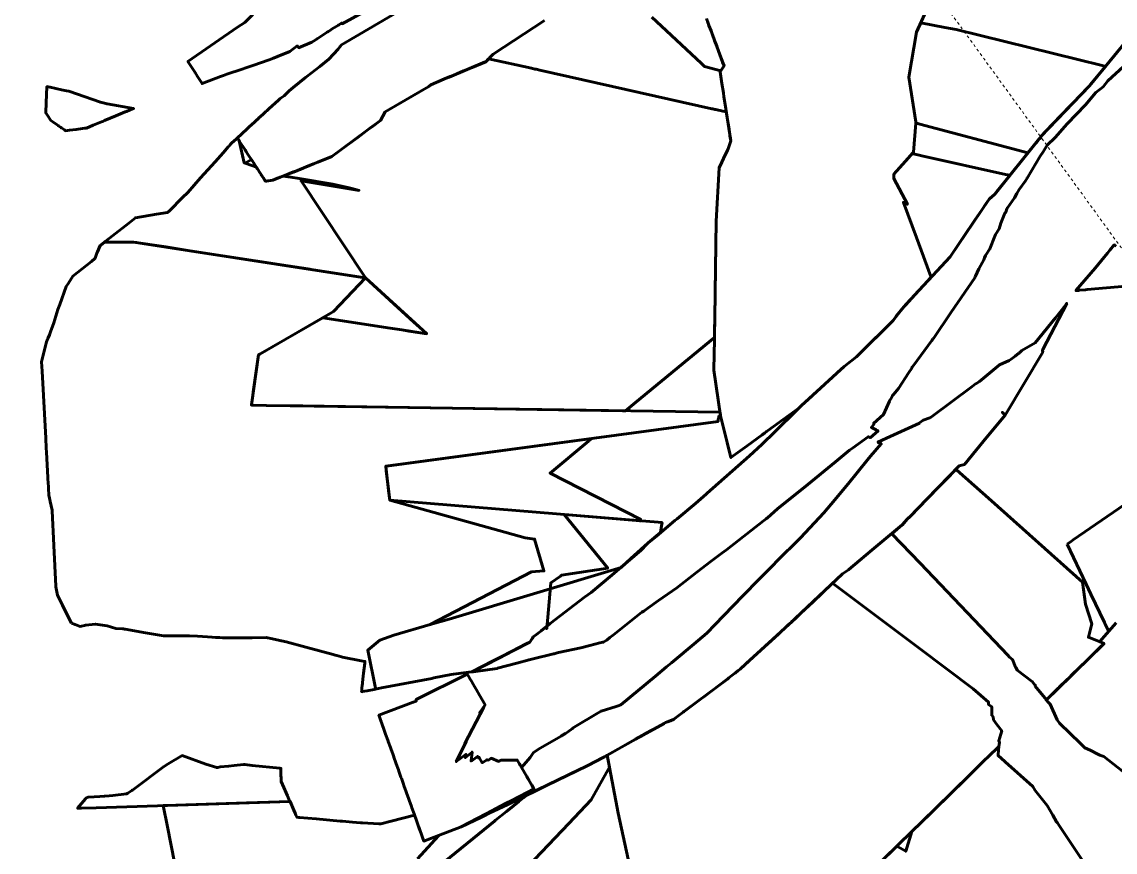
# Model space of a CAD drawing. Header units: millimetres. Extents: x -11105 to 6250, y -8045 to 7046.
# Drawn here: x -3880.02 to -3840.43, y -1006.71 to -976.65 of the extents above; entities that cross this region are included whole.
import ezdxf

# ---------------------------------------------------------------- set-up
doc = ezdxf.new("R2010")
doc.units = ezdxf.units.MM
doc.linetypes.add('DOT', pattern=[2, 1, -1])
for name, color, linetype in [('_Сеть_', 1, 'Continuous'), ('C_____20241011082109304504_БДШ-1_26_28_-260_ЮЗРТ-2_ОР_tridb_ОР_01_20', 1, 'Continuous'), ('C_____20241011082109304504_БДШ-1_26_28_-260_ЮЗРТ-2_ОР_tridb_ОР_02_20', 1, 'Continuous'), ('C_____20241011082109304504_БДШ-1_26_28_-260_ЮЗРТ-2_ОР_tridb_ОР_03_20_с_ОРТА_26_П12', 1, 'Continuous'), ('C_____20241011082109443148_БДШ-1_26_П12_28_-260_ЮЗРТ-2_ОР_tridb_ОР_04_20', 1, 'Continuous'), ('C_____20241011082111675117_БДШ-2_26_28_-260_ЮЗРТ-2_ОР_tridb_ОР_06_20', 1, 'Continuous'), ('C_____20241011082116258651_ОРТ_26_П12_-260_ЮЗРТ-2_ОР_tridb_ОР_04_20', 1, 'Continuous'), ('C_____20241011082116394111_ОРТ_28_-260_ЮЗРТ2_ОР_tridb_ОР_11_20_ПРИРЕЗКА', 1, 'Continuous'), ('C_____20241011082116394111_ОРТ_28_-260_ЮЗРТ2_ОР_tridb_ОР_12_20', 1, 'Continuous'), ('C_____20241011082130058816_БДШ-1_25_30_-290_ЮЗРТ-2_ОР_tridb_ОР_01_22_СОБР', 1, 'Continuous')]:
    doc.layers.add(name, color=color, linetype=linetype)

msp = doc.modelspace()

# ---------------------------------------------------------------- linework, layer by layer
at = {"layer": '_Сеть_', "color": 251, "linetype": 'DOT', "lineweight": 13, "ltscale": 0.09, "true_color": 0x42495b}
msp.add_lwpolyline([(-1601.211, -4066.546), (-5607.901, 1448.189)], dxfattribs=at)
at = {"layer": 'C_____20241011082109304504_БДШ-1_26_28_-260_ЮЗРТ-2_ОР_tridb_ОР_01_20', "color": 18, "linetype": 'Continuous', "lineweight": 60, "ltscale": 0.09, "true_color": 0x000000}
msp.add_lwpolyline([(-3865.732, -1005.574), (-3865.807, -1005.365), (-3865.82, -1005.326), (-3865.899, -1005.105), (-3865.913, -1005.066), (-3865.994, -1004.838), (-3866.009, -1004.798), (-3866.091, -1004.568), (-3866.105, -1004.528), (-3866.186, -1004.299), (-3866.187, -1004.296), (-3866.201, -1004.257), (-3866.28, -1004.037), (-3866.293, -1003.999), (-3866.294, -1003.998), (-3866.372, -1003.778), (-3866.386, -1003.74), (-3866.386, -1003.739), (-3866.388, -1003.733), (-3866.464, -1003.519), (-3866.477, -1003.483), (-3866.478, -1003.481), (-3866.552, -1003.273), (-3866.555, -1003.264), (-3866.567, -1003.231), (-3866.58, -1003.194), (-3866.582, -1003.19), (-3866.663, -1002.961), (-3866.676, -1002.925), (-3866.678, -1002.92), (-3866.752, -1002.711), (-3866.757, -1002.696), (-3866.769, -1002.664), (-3866.771, -1002.658), (-3866.848, -1002.443), (-3866.936, -1002.195), (-3866.946, -1002.169), (-3866.947, -1002.163), (-3867.011, -1001.986), (-3867.02, -1001.961), (-3867.022, -1001.955), (-3867.082, -1001.785), (-3867.09, -1001.762), (-3867.093, -1001.756), (-3865.848, -1001.286), (-3865.74, -1001.245), (-3865.744, -1001.193), (-3863.891, -1000.267), (-3863.848, -1000.342), (-3863.787, -1000.447), (-3863.742, -1000.524), (-3863.675, -1000.638), (-3863.63, -1000.716), (-3863.561, -1000.836), (-3863.445, -1001.035), (-3863.247, -1001.376), (-3863.439, -1001.664), (-3863.413, -1001.632), (-3863.296, -1001.467), (-3863.983, -1002.777), (-3863.93, -1002.722), (-3864.292, -1003.436), (-3863.977, -1003.2), (-3863.935, -1003.169), (-3863.96, -1003.293), (-3863.718, -1003.091), (-3863.752, -1003.411), (-3863.716, -1003.391), (-3863.518, -1003.251), (-3863.489, -1003.302), (-3863.461, -1003.284), (-3863.351, -1003.476), (-3863.19, -1003.382), (-3863.167, -1003.369), (-3863.122, -1003.384), (-3863.039, -1003.326), (-3863.026, -1003.318), (-3862.748, -1003.432), (-3862.686, -1003.392), (-3862.676, -1003.386), (-3862.634, -1003.385), (-3862.098, -1003.385), (-3862.083, -1003.381), (-3862.081, -1003.384), (-3862.002, -1003.521), (-3861.979, -1003.56), (-3861.805, -1003.859), (-3861.775, -1003.911), (-3861.68, -1004.074), (-3861.662, -1004.106), (-3861.576, -1004.254), (-3861.553, -1004.294), (-3861.477, -1004.424), (-3861.7, -1004.539), (-3864.116, -1005.803), (-3865.343, -1006.268), (-3865.468, -1006.315), (-3865.479, -1006.285), (-3865.54, -1006.112), (-3865.551, -1006.081), (-3865.615, -1005.901), (-3865.633, -1005.853), (-3865.732, -1005.574)], dxfattribs=at)
at = {"layer": 'C_____20241011082109304504_БДШ-1_26_28_-260_ЮЗРТ-2_ОР_tridb_ОР_02_20', "color": 18, "linetype": 'Continuous', "lineweight": 60, "ltscale": 0.09, "true_color": 0x000000}
for points in [[(-3863.348, -999.994), (-3862.978, -999.804), (-3861.972, -999.289), (-3861.839, -999.221), (-3861.632, -999.114), (-3861.542, -998.981), (-3861.523, -998.953), (-3861.502, -998.921), (-3861.399, -998.841), (-3861.212, -998.696), (-3860.885, -998.442), (-3859.651, -997.483), (-3859.401, -997.315), (-3858.661, -996.69), (-3858.398, -996.468), (-3857.677, -995.859), (-3857.638, -995.826), (-3857.342, -995.52), (-3856.972, -995.212), (-3856.374, -994.712), (-3856.294, -994.645), (-3855.631, -994.092), (-3855.239, -993.751), (-3855.205, -993.721), (-3853.671, -992.365), (-3853.223, -991.95), (-3852.743, -991.479), (-3852.656, -991.394), (-3852.045, -990.795), (-3851.791, -990.547), (-3851.545, -990.322), (-3850.345, -989.226), (-3850.239, -989.129), (-3849.793, -988.779), (-3849.771, -988.761), (-3849.733, -988.723), (-3849.66, -988.65), (-3848.47, -987.461), (-3848.079, -986.967), (-3847.996, -986.876), (-3846.405, -985.157), (-3844.992, -983.067), (-3844.79, -982.89), (-3843.178, -980.892), (-3843.136, -980.861), (-3843.122, -980.802), (-3841.357, -978.967), (-3839.742, -977)], [(-3840.121, -978.271), (-3840.695, -978.79), (-3840.86, -979.004), (-3841.13, -979.211), (-3841.504, -979.657), (-3842.169, -980.345), (-3842.606, -980.835), (-3842.891, -981.123), (-3843.038, -981.354), (-3843.147, -981.513), (-3843.62, -982.306), (-3843.672, -982.404), (-3843.904, -982.727), (-3843.992, -982.863), (-3844.072, -983.029), (-3844.331, -983.382), (-3844.351, -983.424), (-3844.392, -983.539), (-3844.419, -983.584), (-3844.568, -983.937), (-3844.632, -984.15), (-3844.758, -984.354), (-3844.791, -984.415), (-3844.962, -984.871), (-3845.12, -985.118), (-3845.163, -985.199), (-3845.179, -985.266), (-3845.365, -985.591), (-3845.49, -985.864), (-3845.494, -985.877), (-3845.514, -985.916), (-3846.368, -987.168), (-3847.011, -988.113), (-3847.026, -988.133), (-3847.031, -988.138), (-3847.032, -988.139), (-3847.038, -988.15), (-3847.06, -988.181), (-3847.065, -988.186), (-3847.07, -988.192), (-3847.725, -989.095), (-3847.784, -989.16), (-3847.788, -989.165), (-3847.788, -989.166), (-3847.796, -989.194), (-3847.899, -989.35), (-3848.277, -989.922), (-3848.278, -989.924), (-3848.458, -990.146), (-3848.468, -990.159), (-3848.486, -990.182), (-3848.497, -990.192), (-3848.497, -990.193), (-3848.552, -990.307), (-3848.579, -990.337), (-3848.598, -990.379), (-3848.602, -990.389), (-3848.82, -990.869), (-3849.178, -991.194), (-3849.173, -991.198), (-3849.156, -991.211), (-3849.253, -991.335), (-3849.085, -991.423), (-3849.044, -991.445), (-3849.011, -991.462), (-3849.301, -991.711), (-3849.335, -991.691), (-3849.367, -991.673), (-3849.943, -992.088), (-3850.047, -992.163), (-3850.557, -992.584), (-3851.564, -993.408), (-3852.659, -994.28), (-3852.66, -994.281), (-3852.66, -994.281), (-3852.66, -994.281), (-3852.66, -994.281), (-3853.017, -994.607), (-3853.029, -994.618), (-3853.04, -994.628), (-3853.053, -994.638), (-3853.065, -994.647), (-3853.163, -994.722), (-3854.509, -995.763), (-3854.67, -995.885), (-3855.058, -996.185), (-3855.575, -996.579), (-3856.303, -997.149), (-3856.962, -997.609), (-3857.351, -997.879), (-3857.503, -997.985), (-3857.565, -998.028), (-3858.598, -998.848), (-3858.726, -998.949), (-3858.824, -999.026), (-3858.837, -999.036), (-3858.839, -999.038), (-3858.842, -999.04), (-3858.851, -999.045), (-3858.962, -999.112), (-3858.988, -999.112), (-3859.089, -999.139), (-3859.458, -999.237), (-3859.776, -999.321), (-3860.588, -999.49), (-3860.631, -999.499), (-3860.744, -999.529), (-3860.753, -999.531), (-3860.774, -999.536), (-3860.917, -999.572), (-3861.411, -999.696), (-3861.656, -999.751), (-3862.1, -999.875), (-3862.8, -1000.057), (-3862.805, -1000.059), (-3862.811, -1000.06), (-3863.594, -1000.171), (-3863.676, -1000.181), (-3863.724, -1000.187), (-3863.348, -999.994)], [(-3844.417, -990.894), (-3845.086, -991.704), (-3845.465, -992.163), (-3845.888, -992.674), (-3846.074, -992.726), (-3847.563, -994.26), (-3847.633, -994.332), (-3847.806, -994.51), (-3847.956, -994.66), (-3848.136, -994.869), (-3849.225, -995.774), (-3849.687, -996.158), (-3850.069, -996.475), (-3850.086, -996.489), (-3850.305, -996.641), (-3851.79, -998.043), (-3852.026, -998.265), (-3852.154, -998.386), (-3852.28, -998.502), (-3852.624, -998.817), (-3853.778, -999.875), (-3854.006, -1000.084), (-3854.19, -1000.231), (-3854.2, -1000.239), (-3854.416, -1000.408), (-3854.472, -1000.45), (-3855.591, -1001.289), (-3855.962, -1001.566), (-3856.429, -1001.917), (-3856.432, -1001.918), (-3856.709, -1002.023), (-3856.764, -1002.054), (-3857.796, -1002.629), (-3858.926, -1003.259), (-3859.253, -1003.434), (-3859.473, -1003.553), (-3859.975, -1003.797), (-3860.274, -1003.941), (-3861.018, -1004.302), (-3861.094, -1004.339), (-3861.458, -1004.515), (-3861.765, -1004.664), (-3862.251, -1004.9), (-3862.428, -1004.986), (-3863.095, -1005.309), (-3863.31, -1005.413), (-3863.397, -1005.455), (-3864.116, -1005.803), (-3863.495, -1005.479), (-3863.314, -1005.384), (-3863.184, -1005.316), (-3862.502, -1004.959), (-3862.256, -1004.83), (-3862.182, -1004.792), (-3861.7, -1004.539), (-3861.498, -1004.435), (-3861.477, -1004.424), (-3861.518, -1004.353), (-3861.521, -1004.348), (-3861.592, -1004.227), (-3861.625, -1004.169), (-3861.697, -1004.046), (-3861.737, -1003.977), (-3861.806, -1003.857), (-3861.854, -1003.776), (-3861.927, -1003.649), (-3861.841, -1003.55), (-3861.617, -1003.291), (-3861.512, -1003.142), (-3861.49, -1003.112), (-3861.249, -1002.951), (-3860.491, -1002.511), (-3860.466, -1002.497), (-3860.334, -1002.414), (-3860.263, -1002.365), (-3860.077, -1002.235), (-3860.053, -1002.219), (-3860.018, -1002.193), (-3859.146, -1001.666), (-3859.049, -1001.608), (-3858.496, -1001.436), (-3858.428, -1001.415), (-3858.335, -1001.382), (-3857.071, -1000.342), (-3856.673, -1000.01), (-3856.494, -999.86), (-3856.423, -999.8), (-3855.687, -999.185), (-3855.221, -998.792), (-3854.614, -998.158), (-3853.898, -997.422), (-3853.765, -997.284), (-3853.464, -996.98), (-3853.212, -996.719), (-3852.277, -995.78), (-3852.248, -995.752), (-3851.826, -995.338), (-3851.826, -995.338), (-3851.824, -995.337), (-3850.982, -994.424), (-3850.717, -994.119), (-3850.099, -993.385), (-3849.403, -992.509), (-3849.292, -992.382), (-3848.9, -991.932), (-3848.921, -991.921), (-3849.018, -991.869), (-3848.712, -991.727), (-3847.518, -991.177), (-3847.516, -991.175), (-3847.381, -991.077), (-3847.38, -991.077), (-3847.376, -991.075), (-3847.144, -990.985), (-3847.085, -990.957), (-3845.604, -989.853), (-3845.48, -989.761), (-3845.476, -989.758), (-3845.338, -989.674), (-3844.615, -989.073), (-3844.27, -988.913), (-3844.193, -988.861), (-3844.046, -988.761), (-3843.917, -988.652), (-3843.897, -988.636), (-3843.809, -988.551), (-3843.32, -988.269), (-3842.583, -987.367), (-3842.456, -987.203), (-3842.181, -986.844), (-3843.049, -988.514), (-3843.061, -988.546), (-3843.051, -988.612), (-3844.417, -990.894), (-3844.509, -990.796), (-3844.482, -990.824), (-3844.417, -990.894)]]:
    msp.add_lwpolyline(points, dxfattribs=at)
at = {"layer": 'C_____20241011082109304504_БДШ-1_26_28_-260_ЮЗРТ-2_ОР_tridb_ОР_03_20_с_ОРТА_26_П12', "color": 18, "linetype": 'Continuous', "lineweight": 60, "ltscale": 0.09, "true_color": 0x000000}
for points in [[(-3848.136, -994.869), (-3848.133, -994.865), (-3847.956, -994.66), (-3847.866, -994.571), (-3847.866, -994.571), (-3847.863, -994.568), (-3847.806, -994.51), (-3847.688, -994.389), (-3847.644, -994.343), (-3847.592, -994.29), (-3847.227, -993.915), (-3846.884, -993.561), (-3846.851, -993.527), (-3846.515, -993.181), (-3846.246, -992.904), (-3846.23, -992.887), (-3846.196, -992.853), (-3846.161, -992.884), (-3844.909, -993.999), (-3841.609, -996.936), (-3841.503, -997.731), (-3841.274, -998.449), (-3841.394, -998.933), (-3840.829, -999.161), (-3840.98, -999.309), (-3841.603, -999.918), (-3841.619, -999.933), (-3841.743, -1000.055), (-3841.774, -1000.084), (-3841.91, -1000.217), (-3842.062, -1000.366), (-3842.403, -1000.699), (-3842.516, -1000.81), (-3842.912, -1001.197), (-3843.322, -1000.705), (-3843.322, -1000.657), (-3843.358, -1000.632), (-3843.421, -1000.547), (-3843.977, -1000.121), (-3844.014, -1000.039), (-3844.042, -1000.012), (-3844.144, -999.745), (-3844.255, -999.655), (-3844.311, -999.577), (-3847.491, -996.255), (-3848.515, -995.184), (-3848.325, -995.026), (-3848.136, -994.869), (-3848.136, -994.869)], [(-3858.433, -1005.301), (-3858.777, -1003.452), (-3858.82, -1003.2), (-3857.676, -1002.562), (-3857.6, -1002.52), (-3857.571, -1002.503), (-3857.532, -1002.482), (-3857.493, -1002.46), (-3857.251, -1002.325), (-3857.137, -1002.262), (-3856.931, -1002.146), (-3856.709, -1002.023), (-3856.675, -1002.01), (-3856.634, -1001.995), (-3856.534, -1001.957), (-3856.531, -1001.955), (-3856.429, -1001.917), (-3856.406, -1001.899), (-3856.075, -1001.651), (-3856.058, -1001.639), (-3856.041, -1001.626), (-3855.415, -1001.157), (-3855.339, -1001.1), (-3854.475, -1000.453), (-3854.416, -1000.408), (-3854.355, -1000.361), (-3854.258, -1000.285), (-3854.19, -1000.231), (-3854.181, -1000.224), (-3854.18, -1000.224), (-3854.076, -1000.14), (-3854.006, -1000.084), (-3853.998, -1000.077), (-3853.998, -1000.077), (-3853.534, -999.652), (-3853.503, -999.623), (-3853.43, -999.556), (-3853.388, -999.518), (-3852.54, -998.74), (-3852.234, -998.459), (-3852.154, -998.386), (-3852.148, -998.38), (-3852.022, -998.262), (-3851.835, -998.085), (-3851.835, -998.085), (-3851.816, -998.067), (-3851.37, -997.646), (-3850.685, -997.001), (-3850.664, -996.981), (-3847.531, -999.334), (-3845.57, -1000.807), (-3845.013, -1001.289), (-3845.009, -1001.371), (-3844.899, -1001.448), (-3844.895, -1001.761), (-3844.846, -1001.815), (-3844.83, -1001.925), (-3844.715, -1002.099), (-3844.536, -1002.323), (-3844.641, -1002.68), (-3844.612, -1002.749), (-3844.644, -1002.89), (-3845.029, -1003.266), (-3845.03, -1003.267), (-3845.155, -1003.389), (-3845.351, -1003.581), (-3845.378, -1003.607), (-3845.496, -1003.722), (-3845.693, -1003.915), (-3845.839, -1004.058), (-3846.144, -1004.356), (-3846.346, -1004.553), (-3847.435, -1005.617), (-3847.794, -1005.969), (-3850.313, -1008.431)], [(-3857.561, -1009.297), (-3858.433, -1005.301)]]:
    msp.add_lwpolyline(points, dxfattribs=at)
at = {"layer": 'C_____20241011082109443148_БДШ-1_26_П12_28_-260_ЮЗРТ-2_ОР_tridb_ОР_04_20', "color": 18, "linetype": 'Continuous', "lineweight": 60, "ltscale": 0.09, "true_color": 0x000000}
for points in [[(-3867.172, -976.035), (-3868.428, -976.719), (-3868.437, -976.708), (-3868.445, -976.696), (-3868.542, -976.758), (-3868.559, -976.769), (-3868.783, -976.911), (-3868.886, -976.976), (-3868.916, -976.996), (-3868.949, -977.016), (-3868.968, -977.029), (-3869.331, -977.269), (-3869.334, -977.266), (-3869.464, -977.349), (-3869.527, -977.39), (-3870, -977.589), (-3870.005, -977.583), (-3870.041, -977.537), (-3870.05, -977.526), (-3870.323, -977.722), (-3870.761, -977.902), (-3870.916, -977.966), (-3871.071, -978.029), (-3871.656, -978.229), (-3871.846, -978.294), (-3872.117, -978.387), (-3872.185, -978.41), (-3872.459, -978.503), (-3872.599, -978.551), (-3872.721, -978.593), (-3872.833, -978.631), (-3873.494, -978.887), (-3873.657, -978.636), (-3873.657, -978.636), (-3873.752, -978.488), (-3873.752, -978.488), (-3874.013, -978.086), (-3874.013, -978.086), (-3872.212, -976.842), (-3872.212, -976.842), (-3871.951, -976.67), (-3871.661, -976.384)], [(-3871.847, -981.429), (-3871.903, -981.342), (-3871.911, -981.33), (-3871.939, -981.287), (-3872.138, -980.979), (-3872.149, -980.962), (-3872.155, -980.952), (-3872.162, -980.942), (-3872.22, -980.853), (-3872.201, -980.835), (-3872.201, -980.835), (-3872.085, -980.73), (-3871.838, -980.501), (-3871.805, -980.471), (-3871.677, -980.354), (-3871.614, -980.297), (-3871.502, -980.193), (-3871.48, -980.179), (-3871.465, -980.169), (-3871.458, -980.165), (-3871.457, -980.162), (-3871.454, -980.156), (-3871.448, -980.143), (-3871.385, -980.084), (-3871.289, -979.996), (-3871.187, -979.9), (-3871.152, -979.869), (-3871.078, -979.804), (-3870.724, -979.492), (-3870.683, -979.438), (-3870.673, -979.425), (-3870.522, -979.326), (-3870.497, -979.31), (-3870.489, -979.304), (-3870.488, -979.303), (-3870.484, -979.301), (-3870.482, -979.3), (-3870.483, -979.299), (-3870.484, -979.298), (-3870.484, -979.298), (-3870.486, -979.295), (-3870.489, -979.293), (-3870.348, -979.145), (-3870.2, -979.027), (-3869.752, -978.668), (-3869.705, -978.631), (-3869.23, -978.263), (-3868.903, -978.007), (-3868.574, -977.637), (-3868.502, -977.555), (-3868.497, -977.549), (-3868.443, -977.486), (-3867.808, -977.108), (-3866.409, -976.286)], [(-3861.092, -976.606), (-3862.954, -977.822), (-3862.966, -977.829), (-3862.969, -977.832), (-3863.226, -978.094), (-3863.719, -978.302), (-3864.023, -978.43), (-3864.265, -978.532), (-3864.508, -978.634), (-3864.714, -978.721), (-3865.215, -978.932), (-3865.283, -978.994), (-3866.87, -979.913), (-3867.041, -980.227), (-3867.291, -980.412), (-3867.48, -980.552), (-3867.999, -980.938), (-3868.8, -981.532), (-3869.52, -981.821), (-3869.728, -981.904), (-3870.043, -982.03), (-3870.191, -982.089), (-3870.375, -982.163), (-3870.67, -982.281), (-3870.933, -982.386), (-3871.204, -982.42), (-3871.204, -982.42), (-3871.204, -982.42), (-3871.224, -982.39), (-3871.224, -982.39), (-3871.239, -982.366), (-3871.34, -982.21), (-3871.361, -982.178), (-3871.361, -982.178), (-3871.382, -982.146), (-3871.491, -981.977), (-3871.511, -981.946), (-3871.511, -981.946), (-3871.521, -981.931), (-3871.638, -981.75), (-3871.669, -981.702), (-3871.847, -981.429)]]:
    msp.add_lwpolyline(points, dxfattribs=at)
at = {"layer": 'C_____20241011082111675117_БДШ-2_26_28_-260_ЮЗРТ-2_ОР_tridb_ОР_06_20', "color": 18, "linetype": 'Continuous', "lineweight": 60, "ltscale": 0.09, "true_color": 0x000000}
for points in [[(-3839.825, -1004.048), (-3840.842, -1003.248), (-3840.977, -1003.205), (-3841.056, -1003.166), (-3841.334, -1003.028), (-3841.525, -1002.933), (-3841.684, -1002.778), (-3842.449, -1002.049), (-3842.529, -1001.919), (-3842.785, -1001.358), (-3842.827, -1001.31), (-3842.933, -1001.191), (-3842.943, -1001.178), (-3842.945, -1001.175), (-3842.937, -1001.167), (-3842.934, -1001.172), (-3842.912, -1001.197), (-3842.526, -1000.819), (-3842.417, -1000.713), (-3842.087, -1000.391), (-3841.991, -1000.296), (-3841.442, -999.76), (-3840.829, -999.161), (-3840.978, -999.101), (-3840.993, -999.095), (-3840.386, -998.412)], [(-3850.208, -1008.327), (-3848.332, -1006.494), (-3848.01, -1006.68), (-3847.794, -1005.969), (-3847.698, -1005.874), (-3847.566, -1005.746), (-3845.839, -1004.058), (-3845.693, -1003.915), (-3845.378, -1003.607), (-3845.351, -1003.581), (-3845.155, -1003.389), (-3845.03, -1003.267), (-3845.029, -1003.266), (-3844.644, -1002.89), (-3844.665, -1003.184), (-3844.667, -1003.221), (-3844.424, -1003.436), (-3844.417, -1003.441), (-3843.411, -1004.342), (-3843.32, -1004.487), (-3842.888, -1005.029), (-3842.686, -1005.378), (-3842.55, -1005.612), (-3842.52, -1005.658), (-3842.455, -1005.755), (-3842.31, -1005.972), (-3841.416, -1007.309)]]:
    msp.add_lwpolyline(points, dxfattribs=at)
at = {"layer": 'C_____20241011082116258651_ОРТ_26_П12_-260_ЮЗРТ-2_ОР_tridb_ОР_04_20', "color": 18, "linetype": 'Continuous', "lineweight": 60, "ltscale": 0.09, "true_color": 0x000000}
for points in [[(-3847.147, -975.991), (-3847.627, -977.026), (-3847.904, -978.65), (-3847.648, -980.269), (-3847.652, -980.32), (-3847.727, -981.365), (-3848.443, -982.162), (-3848.447, -982.323), (-3847.952, -983.258), (-3847.967, -983.251), (-3848.014, -983.229), (-3848.094, -983.192), (-3847.624, -984.46), (-3847.452, -984.924), (-3847.101, -985.873), (-3847.097, -985.882), (-3847.117, -985.926), (-3847.358, -986.187), (-3847.561, -986.406), (-3848.024, -986.907), (-3848.078, -986.966), (-3848.079, -986.967), (-3848.353, -987.313), (-3848.47, -987.461), (-3849.771, -988.761), (-3850.013, -988.951), (-3850.239, -989.129), (-3851.791, -990.547), (-3851.887, -990.641), (-3853.017, -991.461), (-3853.056, -991.49), (-3853.072, -991.502), (-3853.111, -991.53), (-3853.116, -991.534), (-3853.144, -991.554), (-3853.15, -991.558), (-3853.173, -991.575), (-3853.175, -991.576), (-3853.189, -991.587), (-3853.214, -991.605), (-3853.761, -992.003), (-3854.346, -992.427), (-3854.481, -991.884), (-3854.72, -990.92)], [(-3854.72, -990.92), (-3854.957, -989.269), (-3854.947, -988.672), (-3854.94, -988.178), (-3854.937, -988.022), (-3854.933, -987.745), (-3854.928, -987.457), (-3854.927, -987.345), (-3854.872, -983.87), (-3854.774, -981.936), (-3854.675, -981.73), (-3854.613, -981.601), (-3854.469, -981.302), (-3854.442, -981.246), (-3854.348, -980.96), (-3854.377, -980.777), (-3854.381, -980.747), (-3854.385, -980.725), (-3854.479, -980.115), (-3854.552, -979.64), (-3854.595, -979.365), (-3854.616, -979.226), (-3854.669, -978.885), (-3854.708, -978.631), (-3854.734, -978.461), (-3854.593, -978.24), (-3854.782, -977.735), (-3854.856, -977.537), (-3854.935, -977.324), (-3855.011, -977.122), (-3855.065, -976.975), (-3855.138, -976.78), (-3855.17, -976.695), (-3855.229, -976.536)]]:
    msp.add_lwpolyline(points, dxfattribs=at)
at = {"layer": 'C_____20241011082116394111_ОРТ_28_-260_ЮЗРТ2_ОР_tridb_ОР_11_20_ПРИРЕЗКА', "color": 18, "linetype": 'Continuous', "lineweight": 60, "ltscale": 0.09, "true_color": 0x000000}
for points in [[(-3878.225, -998.426), (-3878.502, -997.877), (-3878.552, -997.778), (-3878.729, -997.411), (-3878.79, -997.106), (-3878.795, -997.081), (-3878.871, -995.613), (-3878.924, -994.358), (-3878.926, -994.352), (-3878.927, -994.343), (-3878.927, -994.337), (-3878.994, -994.022), (-3879.01, -993.945), (-3879.018, -993.912), (-3879.024, -993.89), (-3879.048, -993.797), (-3879.05, -993.759), (-3879.059, -993.587), (-3879.065, -993.486), (-3879.081, -993.2), (-3879.083, -993.149), (-3879.132, -992.228), (-3879.14, -992.083), (-3879.16, -991.726), (-3879.294, -989.305), (-3879.313, -988.961), (-3879.13, -988.232), (-3879.078, -988.115), (-3879.074, -988.099), (-3879.025, -987.982), (-3878.983, -987.87), (-3878.865, -987.544), (-3878.723, -987.063), (-3878.674, -986.942), (-3878.654, -986.89), (-3878.419, -986.232), (-3878.338, -986.109), (-3878.178, -985.859), (-3877.506, -985.325), (-3877.377, -985.219), (-3877.371, -985.204), (-3877.303, -985.033), (-3877.283, -984.983), (-3877.191, -984.755), (-3877.169, -984.737), (-3877.029, -984.627), (-3876.272, -984.625), (-3875.98, -984.624), (-3875.872, -984.641), (-3875.814, -984.65), (-3873.941, -984.939), (-3870.392, -985.486), (-3869.663, -985.599), (-3869.597, -985.609), (-3869.594, -985.609), (-3869.591, -985.61), (-3869.59, -985.61), (-3869.556, -985.615), (-3869.541, -985.618), (-3867.662, -985.907), (-3867.653, -985.909), (-3867.651, -985.909), (-3867.651, -985.909), (-3867.629, -985.912), (-3867.573, -985.921), (-3868.732, -987.136), (-3871.409, -988.689), (-3871.453, -988.714), (-3871.708, -990.518), (-3871.709, -990.529), (-3871.169, -990.537), (-3866.855, -990.604), (-3854.738, -990.79), (-3854.724, -990.891), (-3854.79, -990.94), (-3854.785, -990.955), (-3854.785, -990.962), (-3854.786, -990.969), (-3854.799, -991.018), (-3854.801, -991.025), (-3854.81, -991.121), (-3866.847, -992.74), (-3866.742, -993.616), (-3866.701, -993.968), (-3856.838, -994.785), (-3856.836, -994.785), (-3856.854, -994.897), (-3856.869, -994.989), (-3856.892, -995.145), (-3857.342, -995.52), (-3857.343, -995.522), (-3857.35, -995.529), (-3857.968, -996.085), (-3858.324, -996.406), (-3864.552, -998.276), (-3865.242, -998.477), (-3866.55, -998.86), (-3867.059, -999.041), (-3867.498, -999.407), (-3867.222, -1000.78), (-3867.216, -1000.813), (-3867.265, -1000.822), (-3867.515, -1000.869), (-3867.701, -1000.903), (-3867.721, -1000.906), (-3867.717, -1000.872), (-3867.707, -1000.778), (-3867.695, -1000.671), (-3867.69, -1000.624), (-3867.685, -1000.579), (-3867.671, -1000.453), (-3867.647, -1000.239), (-3867.627, -1000.057), (-3867.606, -999.87), (-3867.6, -999.81), (-3867.736, -999.784), (-3868.415, -999.655), (-3868.445, -999.646), (-3868.619, -999.594), (-3868.676, -999.577), (-3868.746, -999.557), (-3869.739, -999.291), (-3870.447, -999.104), (-3870.624, -999.065), (-3871.006, -998.979), (-3871.117, -998.958), (-3871.159, -998.949), (-3871.677, -998.95), (-3871.847, -998.95), (-3872.347, -998.951), (-3872.761, -998.952), (-3872.849, -998.949), (-3873, -998.944), (-3873.142, -998.93), (-3873.302, -998.917), (-3873.662, -998.898), (-3873.951, -998.887), (-3874.212, -998.887), (-3874.651, -998.883), (-3874.803, -998.885), (-3874.889, -998.886), (-3875.544, -998.776), (-3876.277, -998.644), (-3876.312, -998.639), (-3876.343, -998.634), (-3876.378, -998.63), (-3876.622, -998.613), (-3876.934, -998.525), (-3877.357, -998.463), (-3877.363, -998.463), (-3877.375, -998.464), (-3877.71, -998.492), (-3877.911, -998.541), (-3878.098, -998.475), (-3878.225, -998.426)], [(-3877.33, -1005.107), (-3877.868, -1005.124), (-3878.007, -1005.128), (-3877.72, -1004.785), (-3877.694, -1004.753), (-3877.688, -1004.75), (-3877.623, -1004.725), (-3877.624, -1004.725), (-3877.406, -1004.714), (-3877.205, -1004.701), (-3877.041, -1004.69), (-3877.027, -1004.69), (-3876.857, -1004.672), (-3876.73, -1004.66), (-3876.234, -1004.606), (-3876.186, -1004.577), (-3876.043, -1004.488), (-3876.023, -1004.474), (-3876.016, -1004.47), (-3875.965, -1004.432), (-3874.896, -1003.621), (-3874.723, -1003.522), (-3874.213, -1003.216), (-3873.361, -1003.524), (-3872.966, -1003.653), (-3872.924, -1003.646), (-3872.837, -1003.631), (-3872.539, -1003.602), (-3872.335, -1003.581), (-3871.991, -1003.547), (-3871.95, -1003.543), (-3871.677, -1003.575), (-3870.687, -1003.678), (-3870.656, -1003.683), (-3870.641, -1003.686), (-3870.64, -1003.773), (-3870.639, -1003.936), (-3870.638, -1004.029), (-3870.637, -1004.039), (-3870.636, -1004.152), (-3870.632, -1004.161), (-3870.587, -1004.263), (-3870.407, -1004.672), (-3870.325, -1004.856), (-3870.312, -1004.886), (-3877.33, -1005.107)]]:
    msp.add_lwpolyline(points, dxfattribs=at)
at = {"layer": 'C_____20241011082116394111_ОРТ_28_-260_ЮЗРТ2_ОР_tridb_ОР_12_20', "color": 18, "linetype": 'Continuous', "lineweight": 60, "ltscale": 0.09, "true_color": 0x000000}
for points in [[(-3878.71, -980.407), (-3878.741, -980.383), (-3878.904, -980.272), (-3878.97, -980.22), (-3879.086, -980.052), (-3879.157, -979.949), (-3879.141, -979.576), (-3879.129, -979.293), (-3879.117, -978.998), (-3879.074, -979.007), (-3879, -979.023), (-3878.586, -979.111), (-3878.412, -979.148), (-3878.324, -979.166), (-3877.181, -979.564), (-3876.935, -979.621), (-3875.981, -979.79), (-3875.979, -979.79), (-3875.981, -979.791), (-3875.988, -979.794), (-3876.13, -979.853), (-3876.229, -979.894), (-3876.278, -979.914), (-3876.615, -980.055), (-3877.027, -980.225), (-3877.093, -980.256), (-3877.14, -980.277), (-3877.436, -980.39), (-3877.683, -980.498), (-3877.741, -980.506), (-3877.83, -980.514), (-3878.058, -980.549), (-3878.18, -980.563), (-3878.302, -980.579), (-3878.441, -980.593), (-3878.48, -980.568), (-3878.594, -980.487), (-3878.608, -980.478), (-3878.695, -980.416), (-3878.71, -980.407)], [(-3875.98, -984.624), (-3876.261, -984.625), (-3876.27, -984.625), (-3876.314, -984.625), (-3876.315, -984.625), (-3876.388, -984.626), (-3876.456, -984.626), (-3876.722, -984.626), (-3877.029, -984.627), (-3877.002, -984.606), (-3876.741, -984.399), (-3876.148, -983.937), (-3875.911, -983.746), (-3875.142, -983.621), (-3874.75, -983.559), (-3874.676, -983.49), (-3874.205, -983.016), (-3874.019, -982.83), (-3873.55, -982.298), (-3873.023, -981.717), (-3872.728, -981.4), (-3872.538, -981.169), (-3872.531, -981.16), (-3872.483, -981.103), (-3872.465, -981.076), (-3872.43, -981.044), (-3872.253, -980.882), (-3872.22, -980.853), (-3872.188, -980.903), (-3872.164, -980.939), (-3872.161, -980.944), (-3872.152, -980.958), (-3872.15, -980.964), (-3872.09, -981.23), (-3871.97, -981.759), (-3871.935, -981.772), (-3871.532, -981.914), (-3871.471, -982.009), (-3871.413, -982.099), (-3871.335, -982.218), (-3871.295, -982.28), (-3871.278, -982.306), (-3871.262, -982.33), (-3871.257, -982.338), (-3871.22, -982.396), (-3871.212, -982.408), (-3871.204, -982.42), (-3871.159, -982.415), (-3870.933, -982.386), (-3870.763, -982.318), (-3870.688, -982.288), (-3870.557, -982.236), (-3870.279, -982.28), (-3869.975, -982.329), (-3868.758, -982.524), (-3868.169, -982.667), (-3868.072, -982.691), (-3867.808, -982.755), (-3869.911, -982.411), (-3867.598, -985.882), (-3867.573, -985.921), (-3865.78, -987.564), (-3865.363, -987.947), (-3866.267, -987.807), (-3866.681, -987.743), (-3869.128, -987.366), (-3868.732, -987.136), (-3867.573, -985.921), (-3867.629, -985.912), (-3867.662, -985.907), (-3867.664, -985.907), (-3867.674, -985.906), (-3867.675, -985.905), (-3867.675, -985.905), (-3867.692, -985.903), (-3873.941, -984.939), (-3874.815, -984.804), (-3875.98, -984.624)]]:
    msp.add_lwpolyline(points, dxfattribs=at)
at = {"layer": 'C_____20241011082130058816_БДШ-1_25_30_-290_ЮЗРТ-2_ОР_tridb_ОР_01_22_СОБР', "color": 18, "linetype": 'Continuous', "lineweight": 60, "ltscale": 0.09, "true_color": 0x000000}
for points in [[(-3856.859, -976.805), (-3857.207, -976.479)], [(-3855.19, -976.639), (-3855.142, -976.768), (-3855.096, -976.893), (-3855.001, -977.148), (-3854.643, -978.107), (-3854.593, -978.24), (-3854.706, -978.416), (-3854.713, -978.428), (-3855.295, -978.272), (-3855.422, -978.153), (-3856.859, -976.805)], [(-3847.904, -978.65), (-3847.627, -977.026), (-3847.576, -976.916), (-3847.468, -976.684), (-3846.6, -976.851), (-3846.189, -976.93), (-3840.897, -978.236), (-3840.78, -978.265), (-3841.333, -978.938), (-3841.357, -978.967), (-3841.499, -979.116), (-3841.609, -979.23), (-3841.706, -979.33), (-3841.939, -979.573), (-3842.047, -979.685), (-3842.394, -980.046), (-3842.933, -980.607), (-3843.122, -980.802), (-3843.229, -980.955), (-3843.383, -981.146), (-3843.476, -981.261), (-3843.587, -981.399), (-3843.641, -981.385), (-3843.772, -981.35), (-3847.502, -980.354), (-3847.651, -980.314), (-3847.648, -980.275), (-3847.648, -980.273), (-3847.648, -980.269), (-3847.904, -978.65)], [(-3869.848, -990.558), (-3869.898, -990.557), (-3871.182, -990.537), (-3871.709, -990.529), (-3871.646, -990.079), (-3871.643, -990.06), (-3871.453, -988.714), (-3869.128, -987.366), (-3866.681, -987.743), (-3866.267, -987.807), (-3866.009, -987.847), (-3865.363, -987.947), (-3865.505, -987.817), (-3865.824, -987.524), (-3867.573, -985.921), (-3867.598, -985.882), (-3869.911, -982.411), (-3867.808, -982.755), (-3868.072, -982.691), (-3868.169, -982.667), (-3868.758, -982.524), (-3869.975, -982.329), (-3870.279, -982.28), (-3870.557, -982.236), (-3870.688, -982.288), (-3870.555, -982.235), (-3870.182, -982.086), (-3869.95, -981.993), (-3869.808, -981.936), (-3869.696, -981.891), (-3869.46, -981.797), (-3869.308, -981.735), (-3868.8, -981.532), (-3868.244, -981.119), (-3867.861, -980.835), (-3867.418, -980.506), (-3867.256, -980.386), (-3867.041, -980.227), (-3866.87, -979.913), (-3865.457, -979.095), (-3865.283, -978.994), (-3865.215, -978.932), (-3864.742, -978.733), (-3864.548, -978.651), (-3863.246, -978.102), (-3863.226, -978.094), (-3863.12, -977.986), (-3861.572, -978.333), (-3861.45, -978.36), (-3861.401, -978.371), (-3861.265, -978.401), (-3855.035, -979.797), (-3855.003, -979.804), (-3854.931, -979.82), (-3854.886, -979.83), (-3854.799, -979.85), (-3854.738, -979.863), (-3854.64, -979.885), (-3854.563, -979.903), (-3854.51, -979.914), (-3854.488, -980.057), (-3854.413, -980.539), (-3854.381, -980.749), (-3854.378, -980.769), (-3854.374, -980.796), (-3854.348, -980.96), (-3854.442, -981.246), (-3854.469, -981.301), (-3854.61, -981.595), (-3854.616, -981.608), (-3854.677, -981.734), (-3854.774, -981.936), (-3854.872, -983.87), (-3854.912, -986.44), (-3854.914, -986.516), (-3854.917, -986.707), (-3854.919, -986.889), (-3854.921, -986.988), (-3854.926, -987.296), (-3854.938, -988.078), (-3857.799, -990.438), (-3858.163, -990.737), (-3858.265, -990.736), (-3869.848, -990.558)], [(-3847.097, -985.882), (-3847.101, -985.873), (-3847.452, -984.924), (-3847.624, -984.46), (-3848.094, -983.192), (-3847.998, -983.237), (-3847.952, -983.258), (-3848.447, -982.323), (-3848.443, -982.162), (-3847.906, -981.563), (-3847.778, -981.422), (-3847.434, -981.499), (-3844.393, -982.18), (-3844.32, -982.197), (-3844.272, -982.207), (-3844.244, -982.214), (-3844.712, -982.794), (-3844.79, -982.89), (-3844.924, -983.008), (-3844.927, -983.01), (-3844.992, -983.067), (-3845.11, -983.241), (-3845.248, -983.446), (-3845.519, -983.846), (-3845.667, -984.065), (-3845.77, -984.218), (-3846.405, -985.157), (-3847.198, -986.014), (-3847.375, -986.206), (-3847.358, -986.187), (-3847.117, -985.926), (-3847.097, -985.882)], [(-3871.935, -981.772), (-3871.71, -981.639), (-3871.602, -981.806), (-3871.595, -981.817), (-3871.59, -981.825), (-3871.471, -982.009), (-3871.532, -981.914), (-3871.935, -981.772)], [(-3841.436, -986.348), (-3841.496, -986.353), (-3841.516, -986.355), (-3841.703, -986.371), (-3841.726, -986.373), (-3841.737, -986.374), (-3841.744, -986.375), (-3841.82, -986.381), (-3841.848, -986.384), (-3841.693, -986.2), (-3841.155, -985.565), (-3840.825, -985.175), (-3840.706, -985.028), (-3840.618, -984.919), (-3840.46, -984.726), (-3840.435, -984.742), (-3840.385, -984.773)], [(-3839.061, -986.141), (-3841.436, -986.348)], [(-3866.736, -993.672), (-3866.826, -992.912), (-3866.847, -992.74), (-3866.813, -992.735), (-3859.372, -991.735), (-3859.496, -991.836), (-3860.894, -992.99), (-3857.611, -994.667), (-3857.608, -994.669), (-3857.613, -994.697), (-3857.615, -994.706), (-3857.616, -994.711), (-3857.617, -994.72), (-3857.635, -994.719), (-3857.635, -994.719), (-3860.386, -994.491), (-3858.805, -996.428), (-3860.479, -996.691), (-3860.52, -996.717), (-3860.871, -996.964), (-3861.006, -998.614), (-3861.014, -998.621), (-3861.016, -998.605), (-3861.022, -998.611), (-3861.051, -998.571), (-3861.28, -998.749), (-3861.421, -998.858), (-3861.502, -998.921), (-3861.519, -998.946), (-3861.534, -998.969), (-3861.632, -999.114), (-3861.755, -999.177), (-3862.755, -999.69), (-3863.222, -999.93), (-3863.37, -1000.005), (-3863.724, -1000.187), (-3863.738, -1000.189), (-3864.299, -1000.259), (-3864.386, -1000.272), (-3864.473, -1000.285), (-3865.098, -1000.409), (-3865.173, -1000.424), (-3866.995, -1000.771), (-3867.216, -1000.813), (-3867.222, -1000.78), (-3867.498, -999.407), (-3867.059, -999.041), (-3866.55, -998.86), (-3865.242, -998.477), (-3861.562, -996.571), (-3861.118, -996.53), (-3861.454, -995.377), (-3861.8, -995.334), (-3866.701, -993.968), (-3866.736, -993.672)], [(-3842.169, -995.563), (-3842.009, -995.453), (-3841.948, -995.411), (-3839.676, -993.851)], [(-3840.386, -998.412), (-3840.663, -998.724), (-3840.684, -998.68), (-3840.732, -998.579), (-3840.734, -998.575), (-3840.79, -998.458), (-3840.818, -998.399), (-3841.305, -997.377), (-3841.478, -997.015), (-3842.169, -995.563)], [(-3853.433, -999.559), (-3853.43, -999.556), (-3853.429, -999.555), (-3853.431, -999.557), (-3853.433, -999.559)], [(-3864.902, -1007.209), (-3862.905, -1005.593), (-3862.865, -1005.561), (-3862.469, -1005.24), (-3862.216, -1005.036), (-3862.022, -1004.878), (-3861.846, -1004.736), (-3861.745, -1004.654), (-3859.83, -1003.726), (-3859.669, -1003.648), (-3859.473, -1003.553), (-3859.342, -1003.483), (-3858.926, -1003.259), (-3858.832, -1003.206), (-3858.792, -1003.367), (-3858.777, -1003.452), (-3858.754, -1003.577), (-3858.744, -1003.633), (-3859.407, -1004.824), (-3860.22, -1005.678), (-3861.941, -1007.486)], [(-3873.97, -1009.79), (-3874.754, -1005.799), (-3874.905, -1005.03), (-3874.444, -1005.016), (-3871.884, -1004.935), (-3870.312, -1004.886), (-3870.174, -1005.197), (-3870.128, -1005.301), (-3870.098, -1005.37), (-3870.07, -1005.433), (-3870.062, -1005.451), (-3869.991, -1005.455), (-3869.966, -1005.456), (-3869.36, -1005.508), (-3868.498, -1005.587), (-3868.407, -1005.595), (-3868.052, -1005.628), (-3867.756, -1005.651), (-3867.685, -1005.657), (-3867.097, -1005.691), (-3867.027, -1005.695), (-3866.647, -1005.595), (-3865.803, -1005.374), (-3865.779, -1005.441), (-3865.721, -1005.605), (-3865.697, -1005.673), (-3865.654, -1005.792), (-3865.638, -1005.836), (-3865.609, -1005.919), (-3865.565, -1006.042), (-3865.504, -1006.215), (-3865.468, -1006.315), (-3864.904, -1006.102), (-3864.929, -1006.129), (-3865.701, -1006.96)]]:
    msp.add_lwpolyline(points, dxfattribs=at)

doc.saveas('drawing.dxf')
